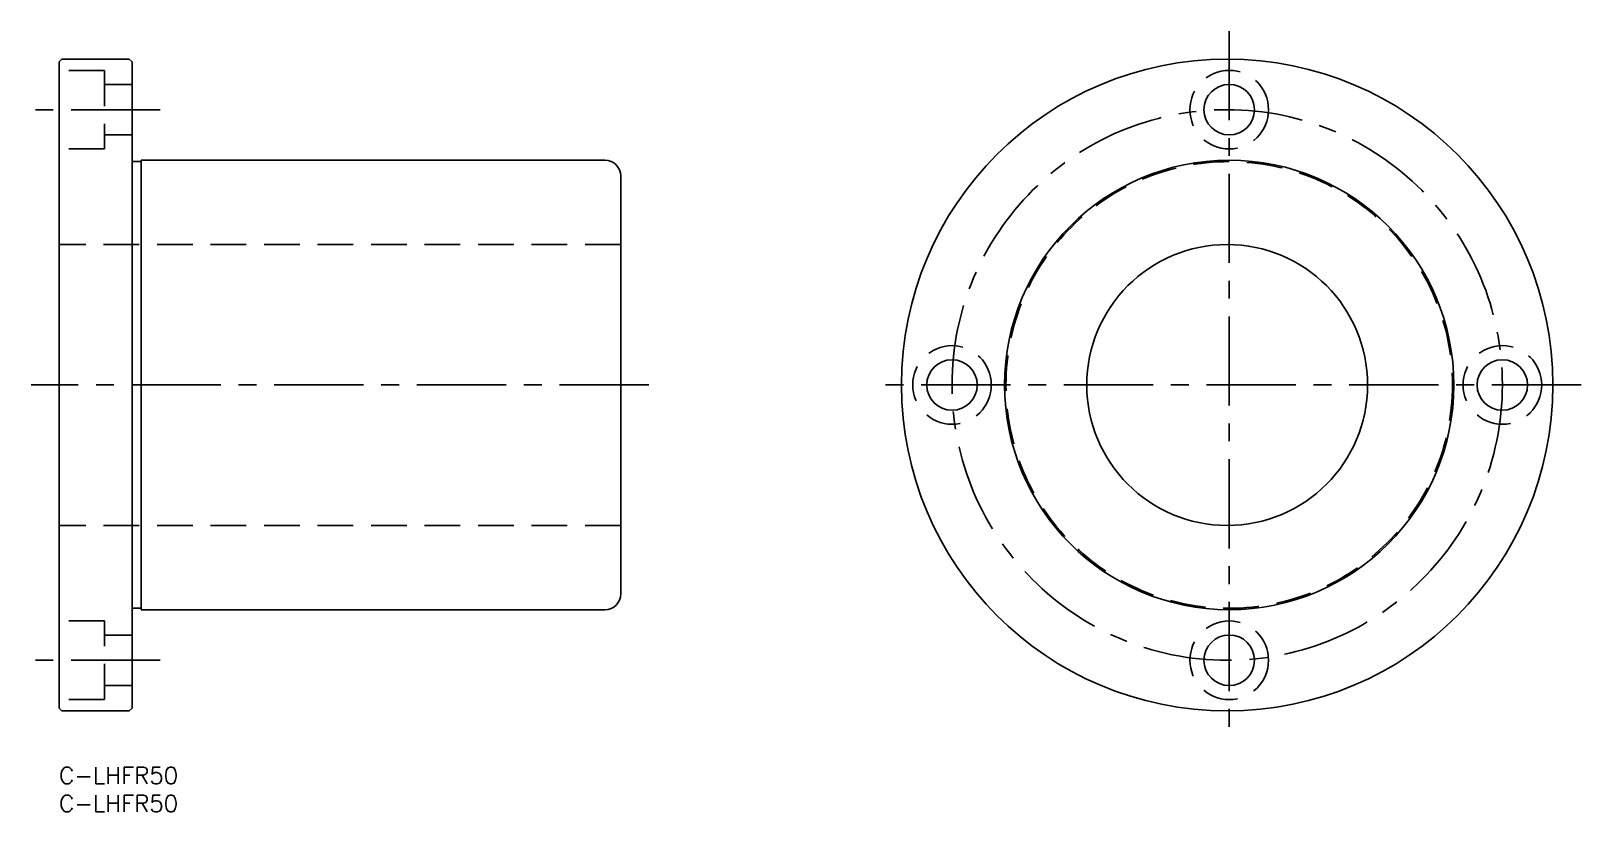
# Model space of a CAD drawing. Extents: x -5 to 271, y -8 to 131.
import ezdxf

# ---------------------------------------------------------------- set-up
doc = ezdxf.new("R2010")
doc.units = 0
doc.header["$LTSCALE"] = 0.5
doc.linetypes.add('CENTER', pattern=[50.8, 31.75, -6.35, 6.35, -6.35])
doc.linetypes.add('DASHED', pattern=[19.05, 12.7, -6.35])
for name, color, linetype in [('MSM_CENTER', 1, 'CENTER'), ('MSM_CONTINUOUS', 7, 'CONTINUOUS'), ('MSM_DASHED', 4, 'DASHED'), ('MSM_PART_NUMBER', 7, 'CONTINUOUS')]:
    doc.layers.add(name, color=color, linetype=linetype)
doc.styles.get("Standard").update_dxf_attribs({"font": 'txt.shx', "height": 3, "bigfont": 'bigfont.shx'})

# ---------------------------------------------------------------- blocks, each defined once
blk = doc.blocks.new('*U24')
at = {"layer": 'MSM_PART_NUMBER'}
blk.add_text('C-LHFR50', height=3, dxfattribs=at).set_placement((0, -3))
blk = doc.blocks.new('*U25')
at = {"layer": 'MSM_PART_NUMBER'}
blk.add_text('C-LHFR50', height=3, dxfattribs=at).set_placement((0, -8))

msp = doc.modelspace()

# ---------------------------------------------------------------- linework, layer by layer
at = {"layer": 'MSM_CENTER'}
for p, q in [((208.36, 131), (208.36, 5)), ((18, 117), (-5, 117)), ((105, 68), (-5, 68)), ((271, 68), (145, 68)), ((18, 19), (-5, 19))]:
    msp.add_line(p, q, dxfattribs=at)
msp.add_circle((208, 68), 49, dxfattribs=at)
at = {"layer": 'MSM_CONTINUOUS'}
for p, q in [((0, 125.5), (0.5, 126)), ((0, 10.5), (0, 125.5)), ((12.5, 126), (0.5, 126)), ((12.5, 126), (13, 125.5)), ((13, 10.5), (13, 125.5)), ((13, 107.75), (14.6, 107.75)), ((14.6, 108), (97.2, 108)), ((14.6, 28), (14.6, 108)), ((100, 30.8), (100, 105.2)), ((13, 28.25), (14.6, 28.25)), ((14.6, 28), (97.2, 28)), ((46.13, 28), (46.13, 28)), ((59.25, 28), (59.25, 28)), ((0.5, 10), (0, 10.5)), ((12.5, 10), (0.5, 10)), ((12.5, 10), (13, 10.5))]:
    msp.add_line(p, q, dxfattribs=at)
for centre, radius in [((208, 68), 58), ((208.36, 117), 4.5), ((208.36, 68), 40), ((208, 68), 25), ((159, 68), 4.5), ((257, 68), 4.5), ((208.36, 19), 4.5)]:
    msp.add_circle(centre, radius, dxfattribs=at)
for centre, start, end in [((97.2, 105.2), 0, 90), ((97.2, 30.8), 270, 0)]:
    msp.add_arc(centre, 2.8, start, end, dxfattribs=at)
at = {"layer": 'MSM_DASHED'}
for p, q in [((8.1, 124), (0, 124)), ((8.1, 124), (8.1, 110)), ((13, 121.5), (8.1, 121.5)), ((13, 112.5), (8.1, 112.5)), ((8.1, 110), (0, 110)), ((100, 93), (0, 93)), ((100, 43), (0, 43)), ((8.1, 26), (0, 26)), ((8.1, 12), (8.1, 26)), ((13, 23.5), (8.1, 23.5)), ((13, 14.5), (8.1, 14.5)), ((8.1, 12), (0, 12))]:
    msp.add_line(p, q, dxfattribs=at)
for centre, radius in [((208.36, 117), 7), ((208.36, 68), 39.75), ((159, 68), 7), ((257, 68), 7), ((208.36, 19), 7)]:
    msp.add_circle(centre, radius, dxfattribs=at)

# ---------------------------------------------------------------- block references
at = {"layer": 'MSM_CONTINUOUS'}
for name in ['*U24', '*U25']:
    msp.add_blockref(name, (0, 0), dxfattribs=at)

doc.saveas('drawing.dxf')
